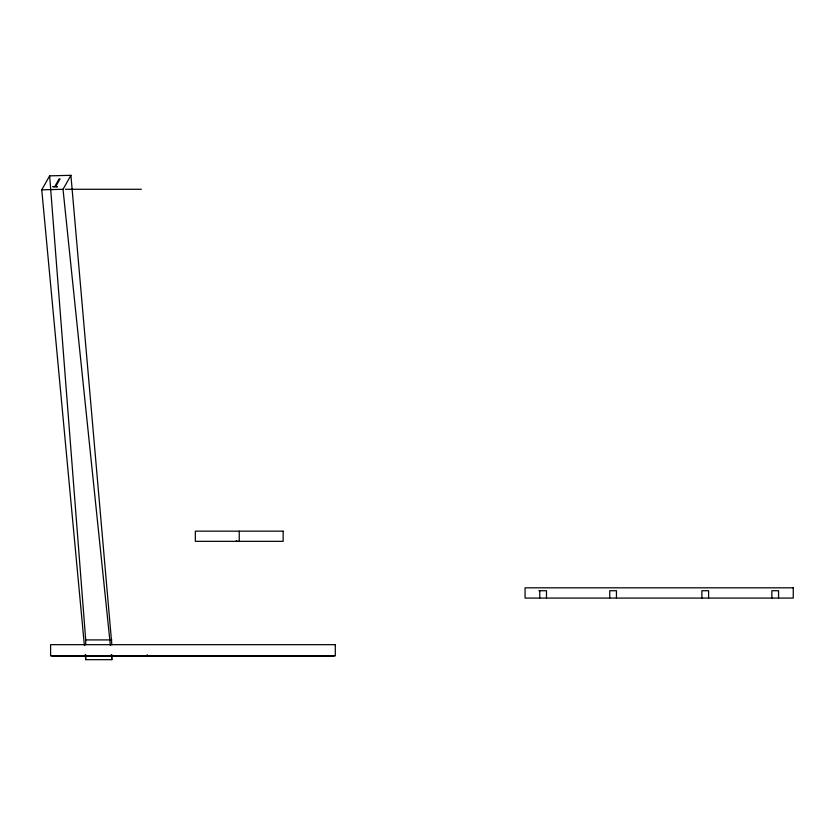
<?xml version="1.0" encoding="UTF-8"?>
<svg xmlns="http://www.w3.org/2000/svg" width="835" height="835" viewBox="0 0 835 835"><rect width="100%" height="100%" fill="white"/><g stroke="black" fill="none" stroke-linecap="round" stroke-linejoin="round"><path stroke-width="1.25" d="M84.366 645.392L41.75 189.816L49.641 175.851L70.912 175.329L111.848 644.85M110.377 645.413L63.022 189.305L70.912 175.329M41.75 189.816L63.022 189.305M65.37 189.274L141.345 189.274M538.857 590.721L546.476 590.721L546.476 598.079M49.641 175.851L85.702 639.913L111.848 639.913M85.222 654.473L85.702 659.671L111.848 659.671L111.848 654.734M236.963 541.33L236.347 540.631L236.848 541.33M111.316 654.483L111.848 659.671M778.564 598.079L778.564 590.721L771.853 590.721L771.853 598.079M708.591 598.079L708.591 590.721L701.88 590.721L701.88 598.079M616.449 598.079L616.449 590.721L609.738 590.721L609.738 598.079M539.765 590.721L539.765 598.079M334.104 655.892L51.78 655.892M239.238 531.164L239.238 541.33M147.21 654.692L147.21 655.548M85.702 639.913L85.702 644.85M85.702 654.734L85.702 659.671M52.97 186.685L57.333 186.8L55.694 186.591L60.037 178.909L59.066 178.93L54.724 186.633L52.97 186.685M283.148 531.164L195.338 531.164L195.338 541.33L283.148 541.33L283.148 531.164M793.25 587.819L525.079 587.819L525.079 598.079L793.25 598.079L793.25 587.819M335.294 644.672L50.591 644.672L50.591 655.892L335.294 655.892L335.294 644.672"/></g></svg>
